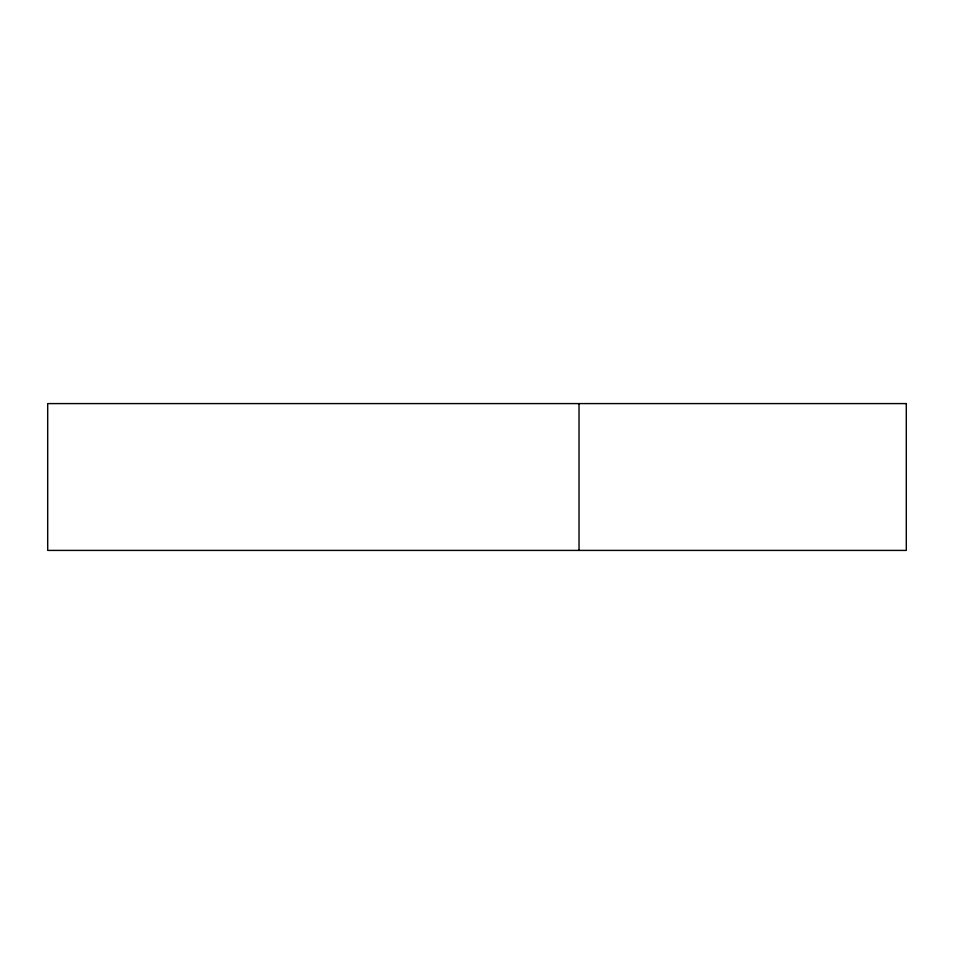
<?xml version="1.0" encoding="UTF-8"?>
<svg xmlns="http://www.w3.org/2000/svg" width="954" height="954" viewBox="0 0 954 954"><rect width="100%" height="100%" fill="white"/><g stroke="black" fill="none" stroke-linecap="round" stroke-linejoin="round"><path stroke-width="1.43" d="M579.018 403.59L579.018 550.41M906.3 403.59L47.7 403.59L47.7 550.41L906.3 550.41L906.3 403.59"/></g></svg>
